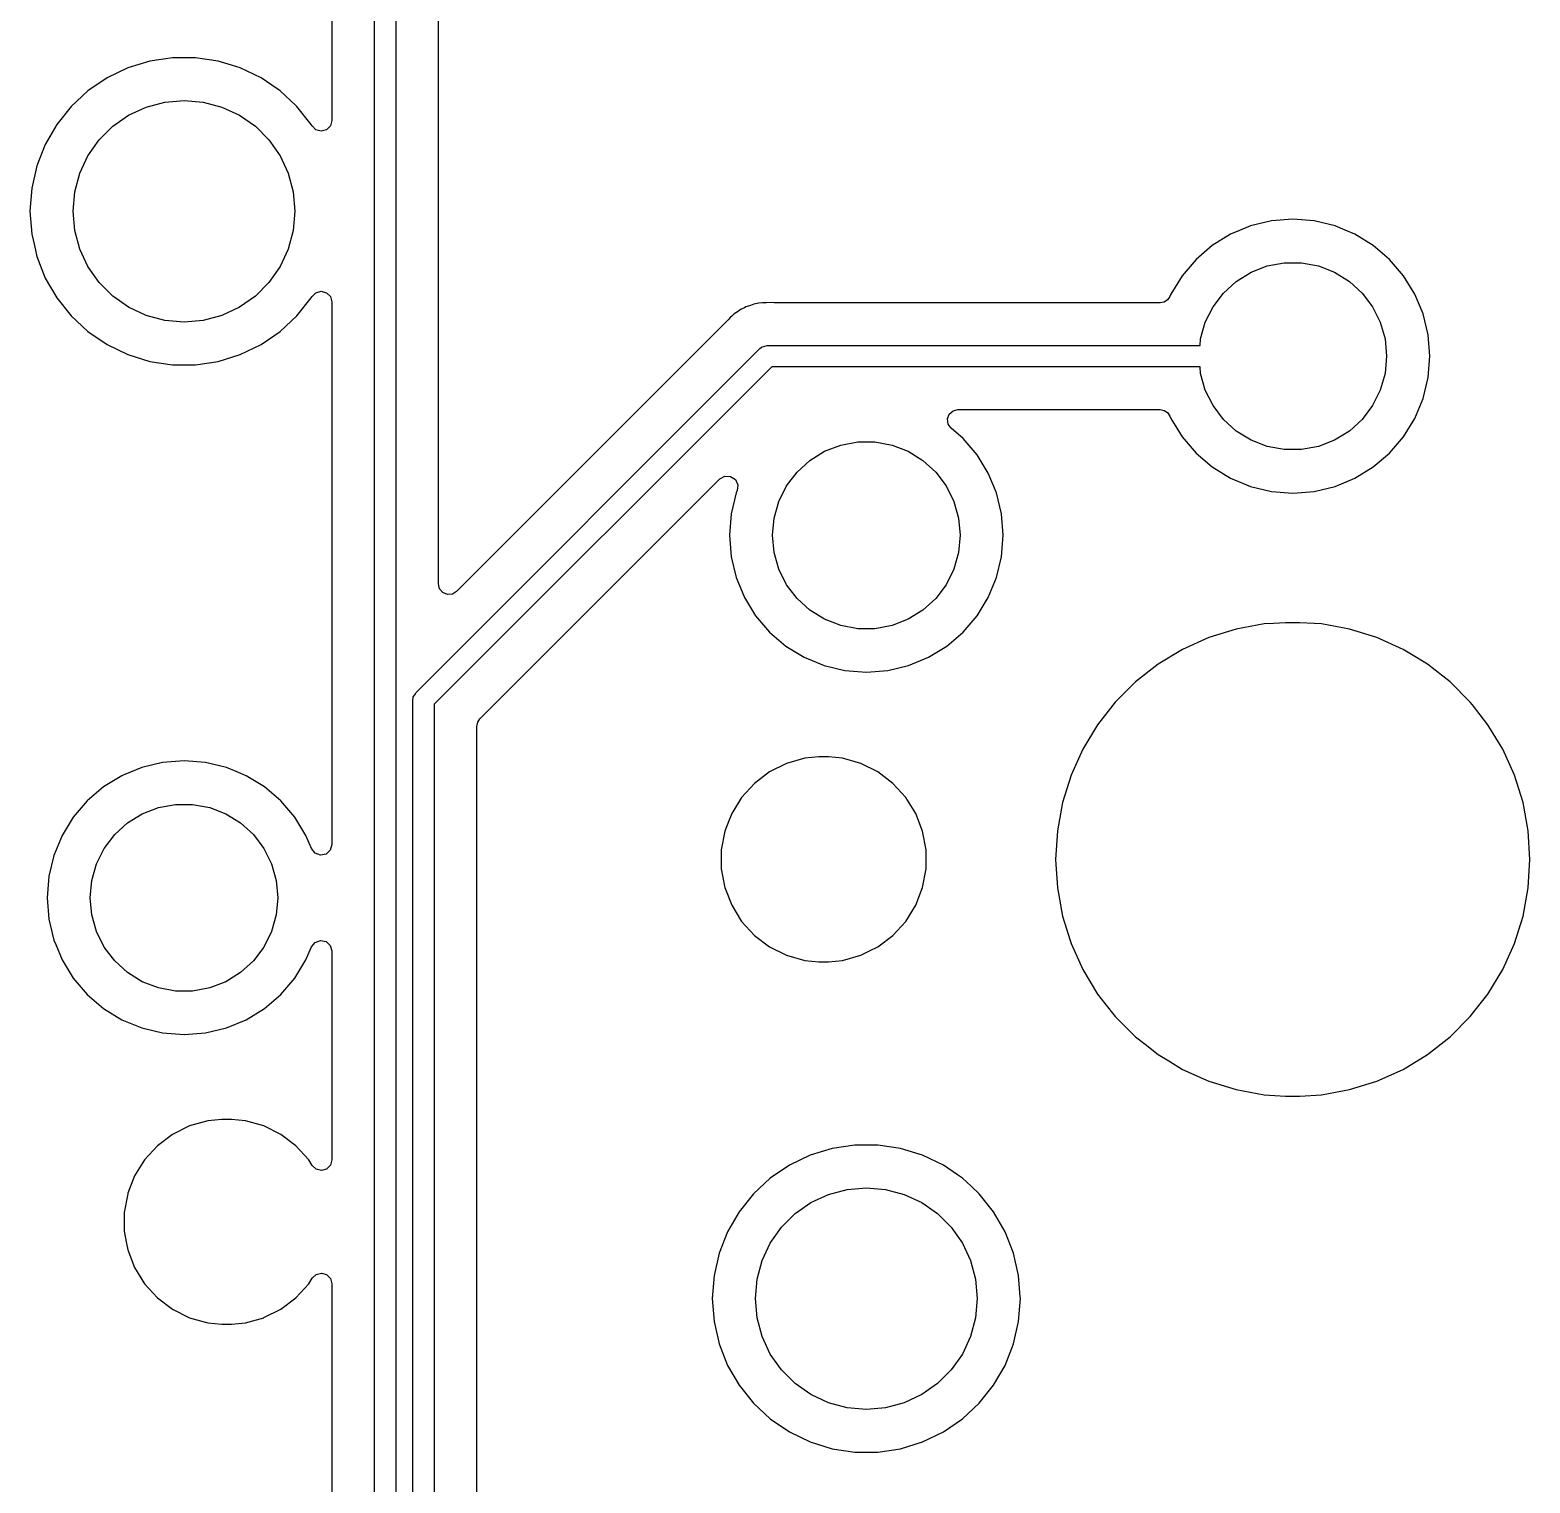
# Model space of a CAD drawing. Extents: x 79.4 to 173.9, y -124.3 to -35.
# Drawn here: x 109.59 to 127.17, y -67.82 to -50.78 of the extents above; entities that cross this region are included whole.
import ezdxf

# ---------------------------------------------------------------- set-up
doc = ezdxf.new("R2010")
doc.units = 0
doc.layers.add('BLACK', color=7, linetype='CONTINUOUS')

msp = doc.modelspace()

# ---------------------------------------------------------------- linework, layer by layer
at = {"layer": 'BLACK', "linetype": 'CONTINUOUS'}
for p, q in [((113.625, -97.8932), (113.625, -41.0668)), ((113.875, -41.1186), (113.875, -97.8415)), ((113.124, -48.4857), (113.124, -51.847)), ((114.375, -57.2805), (114.375, -48.66)), ((110.99, -51.1497), (110.732, -51.2293)), ((111.257, -51.1095), (110.99, -51.1497)), ((111.527, -51.1095), (111.257, -51.1095)), ((111.794, -51.1497), (111.527, -51.1095)), ((111.949, -51.1977), (111.794, -51.1497)), ((110.489, -51.3463), (110.266, -51.4984)), ((110.732, -51.2293), (110.489, -51.3463)), ((112.052, -51.2293), (111.949, -51.1977)), ((112.295, -51.3463), (112.052, -51.2293)), ((112.422, -51.4331), (112.295, -51.3463)), ((110.266, -51.4984), (110.068, -51.6819)), ((112.518, -51.4984), (112.422, -51.4331)), ((112.702, -51.6695), (112.518, -51.4984)), ((110.068, -51.6819), (109.9, -51.8929)), ((110.742, -51.7842), (110.947, -51.6884)), ((110.947, -51.6884), (111.166, -51.6297)), ((111.166, -51.6297), (111.392, -51.61)), ((111.392, -51.61), (111.618, -51.6297)), ((111.618, -51.6297), (111.837, -51.6884)), ((111.837, -51.6884), (112.042, -51.7842)), ((112.716, -51.6819), (112.702, -51.6695)), ((112.884, -51.8929), (112.716, -51.6819)), ((110.556, -51.9141), (110.742, -51.7842)), ((112.042, -51.7842), (112.228, -51.9141)), ((113.124, -51.847), (113.108, -51.909)), ((109.9, -51.8929), (109.765, -52.1266)), ((110.396, -52.0744), (110.556, -51.9141)), ((112.228, -51.9141), (112.388, -52.0744)), ((112.893, -51.909), (112.884, -51.8929)), ((112.884, -51.8929), (112.884, -51.8929)), ((112.938, -51.9544), (112.893, -51.909)), ((113, -51.971), (112.938, -51.9544)), ((113.062, -51.9544), (113, -51.971)), ((113.108, -51.909), (113.062, -51.9544)), ((109.765, -52.1266), (109.667, -52.3778)), ((110.266, -52.26), (110.396, -52.0744)), ((112.388, -52.0744), (112.518, -52.26)), ((109.667, -52.3778), (109.607, -52.6409)), ((110.17, -52.4654), (110.266, -52.26)), ((112.518, -52.26), (112.614, -52.4654)), ((110.112, -52.6843), (110.17, -52.4654)), ((112.614, -52.4654), (112.672, -52.6843)), ((109.607, -52.6409), (109.586, -52.91)), ((110.092, -52.91), (110.112, -52.6843)), ((112.672, -52.6843), (112.692, -52.91)), ((109.586, -52.91), (109.607, -53.1791)), ((110.112, -53.1357), (110.092, -52.91)), ((112.692, -52.91), (112.672, -53.1357)), ((123.896, -53.0831), (123.739, -53.1479)), ((124.141, -53.0243), (123.896, -53.0831)), ((124.392, -53.0046), (124.141, -53.0243)), ((124.643, -53.0243), (124.392, -53.0046)), ((124.888, -53.0831), (124.643, -53.0243)), ((125.004, -53.1313), (124.888, -53.0831)), ((109.607, -53.1791), (109.637, -53.3112)), ((110.17, -53.3546), (110.112, -53.1357)), ((112.672, -53.1357), (112.614, -53.3546)), ((123.663, -53.1795), (123.448, -53.3112)), ((123.67, -53.1768), (123.663, -53.1795)), ((123.739, -53.1479), (123.67, -53.1768)), ((125.121, -53.1795), (125.004, -53.1313)), ((125.336, -53.3112), (125.121, -53.1795)), ((109.637, -53.3112), (109.667, -53.4422)), ((109.667, -53.4422), (109.765, -53.6934)), ((110.266, -53.56), (110.17, -53.3546)), ((112.614, -53.3546), (112.518, -53.56)), ((123.448, -53.3112), (123.257, -53.4748)), ((125.527, -53.4748), (125.336, -53.3112)), ((110.396, -53.7456), (110.266, -53.56)), ((112.518, -53.56), (112.388, -53.7456)), ((123.257, -53.4748), (123.093, -53.6663)), ((123.729, -53.7322), (123.902, -53.6253)), ((123.902, -53.6253), (124.091, -53.552)), ((124.091, -53.552), (124.291, -53.5147)), ((124.291, -53.5147), (124.493, -53.5147)), ((124.493, -53.5147), (124.693, -53.552)), ((124.693, -53.552), (124.882, -53.6253)), ((124.882, -53.6253), (125.055, -53.7322)), ((125.691, -53.6663), (125.527, -53.4748)), ((109.765, -53.6934), (109.9, -53.9271)), ((110.556, -53.9059), (110.396, -53.7456)), ((112.388, -53.7456), (112.228, -53.9059)), ((123.093, -53.6663), (122.962, -53.8811)), ((123.579, -53.8689), (123.729, -53.7322)), ((125.055, -53.7322), (125.205, -53.8689)), ((125.822, -53.8811), (125.691, -53.6663)), ((109.9, -53.9271), (110.068, -54.1381)), ((110.742, -54.0358), (110.556, -53.9059)), ((112.228, -53.9059), (112.042, -54.0358)), ((112.716, -54.1381), (112.884, -53.9271)), ((112.884, -53.9271), (112.893, -53.911)), ((112.893, -53.911), (112.938, -53.8656)), ((112.938, -53.8656), (113, -53.849)), ((113, -53.849), (113.062, -53.8656)), ((113.062, -53.8656), (113.108, -53.911)), ((113.108, -53.911), (113.124, -53.973)), ((113.124, -53.973), (113.124, -60.3369)), ((118.131, -53.9873), (118.112, -53.9929)), ((118.175, -53.9859), (118.131, -53.9873)), ((118.187, -53.985), (118.175, -53.9859)), ((118.191, -53.9845), (118.187, -53.985)), ((118.218, -53.9845), (118.191, -53.9845)), ((118.222, -53.9844), (118.218, -53.9845)), ((118.292, -53.9822), (118.222, -53.9844)), ((118.313, -53.9845), (118.292, -53.9822)), ((122.836, -53.9845), (118.313, -53.9845)), ((122.883, -53.9751), (122.836, -53.9845)), ((122.924, -53.9482), (122.883, -53.9751)), ((122.95, -53.908), (122.924, -53.9482)), ((122.962, -53.8811), (122.95, -53.908)), ((123.457, -54.0309), (123.579, -53.8689)), ((125.205, -53.8689), (125.327, -54.0309)), ((125.919, -54.1139), (125.822, -53.8811)), ((110.068, -54.1381), (110.266, -54.3216)), ((110.947, -54.1316), (110.742, -54.0358)), ((111.166, -54.1902), (110.947, -54.1316)), ((111.837, -54.1316), (111.618, -54.1902)), ((112.042, -54.0358), (111.837, -54.1316)), ((112.518, -54.3216), (112.716, -54.1381)), ((117.798, -54.1504), (117.771, -54.1841)), ((117.815, -54.1386), (117.798, -54.1504)), ((117.829, -54.126), (117.815, -54.1386)), ((117.844, -54.1118), (117.829, -54.126)), ((117.881, -54.0896), (117.844, -54.1118)), ((117.891, -54.0832), (117.881, -54.0896)), ((117.926, -54.0575), (117.891, -54.0832)), ((117.945, -54.0501), (117.926, -54.0575)), ((117.962, -54.0416), (117.945, -54.0501)), ((117.98, -54.0314), (117.962, -54.0416)), ((118.022, -54.0192), (117.98, -54.0314)), ((117.98, -54.0314), (117.98, -54.0314)), ((118.033, -54.0154), (118.022, -54.0192)), ((118.073, -53.9993), (118.033, -54.0154)), ((118.093, -53.9968), (118.073, -53.9993)), ((118.112, -53.9929), (118.093, -53.9968)), ((123.366, -54.2126), (123.457, -54.0309)), ((125.327, -54.0309), (125.418, -54.2126)), ((125.978, -54.3589), (125.919, -54.1139)), ((110.266, -54.3216), (110.489, -54.4737)), ((111.392, -54.21), (111.166, -54.1902)), ((111.618, -54.1902), (111.392, -54.21)), ((112.295, -54.4737), (112.518, -54.3216)), ((117.763, -54.1927), (114.587, -57.3682)), ((117.771, -54.1841), (117.763, -54.1927)), ((123.311, -54.4079), (123.366, -54.2126)), ((125.418, -54.2126), (125.473, -54.4079)), ((110.489, -54.4737), (110.732, -54.5907)), ((112.052, -54.5907), (112.295, -54.4737)), ((118.142, -54.5216), (118.159, -54.5082)), ((118.159, -54.5082), (118.162, -54.5048)), ((118.162, -54.5048), (118.165, -54.5041)), ((118.165, -54.5041), (118.17, -54.5003)), ((118.17, -54.5003), (118.2, -54.4937)), ((118.2, -54.4937), (118.23, -54.485)), ((118.23, -54.485), (123.304, -54.485)), ((123.304, -54.485), (123.311, -54.4079)), ((125.473, -54.4079), (125.492, -54.61)), ((125.997, -54.61), (125.978, -54.3589)), ((110.732, -54.5907), (110.99, -54.6703)), ((110.99, -54.6703), (111.257, -54.7105)), ((111.527, -54.7105), (111.794, -54.6703)), ((111.794, -54.6703), (112.052, -54.5907)), ((114.112, -58.5516), (118.142, -54.5216)), ((125.492, -54.61), (125.473, -54.8121)), ((125.978, -54.8611), (125.997, -54.61)), ((111.257, -54.7105), (111.527, -54.7105)), ((118.282, -54.735), (114.325, -58.6918)), ((123.304, -54.735), (118.282, -54.735)), ((123.311, -54.8121), (123.304, -54.735)), ((123.366, -55.0074), (123.311, -54.8121)), ((125.473, -54.8121), (125.418, -55.0074)), ((125.919, -55.1061), (125.978, -54.8611)), ((123.457, -55.1891), (123.366, -55.0074)), ((125.418, -55.0074), (125.327, -55.1891)), ((123.579, -55.3511), (123.457, -55.1891)), ((125.327, -55.1891), (125.205, -55.3511)), ((125.822, -55.3389), (125.919, -55.1061)), ((120.343, -55.3459), (120.364, -55.2898)), ((120.351, -55.4051), (120.343, -55.3459)), ((120.364, -55.2898), (120.408, -55.2499)), ((120.408, -55.2499), (120.466, -55.2355)), ((120.466, -55.2355), (122.836, -55.2355)), ((122.836, -55.2355), (122.883, -55.2449)), ((122.883, -55.2449), (122.924, -55.2718)), ((122.924, -55.2718), (122.95, -55.312)), ((122.95, -55.312), (122.962, -55.3389)), ((122.962, -55.3389), (123.032, -55.4538)), ((123.729, -55.4878), (123.579, -55.3511)), ((125.205, -55.3511), (125.055, -55.4878)), ((125.691, -55.5537), (125.822, -55.3389)), ((120.386, -55.4538), (120.351, -55.4051)), ((120.527, -55.5748), (120.386, -55.4538)), ((120.691, -55.7663), (120.527, -55.5748)), ((123.032, -55.4538), (123.093, -55.5537)), ((123.093, -55.5537), (123.257, -55.7452)), ((123.902, -55.5947), (123.729, -55.4878)), ((125.055, -55.4878), (124.882, -55.5947)), ((125.527, -55.7452), (125.691, -55.5537)), ((118.729, -55.8322), (118.902, -55.7253)), ((118.902, -55.7253), (119.091, -55.652)), ((119.091, -55.652), (119.291, -55.6147)), ((119.291, -55.6147), (119.493, -55.6147)), ((119.493, -55.6147), (119.693, -55.652)), ((119.693, -55.652), (119.882, -55.7253)), ((119.882, -55.7253), (120.055, -55.8322)), ((123.257, -55.7452), (123.448, -55.9088)), ((124.091, -55.668), (123.902, -55.5947)), ((124.291, -55.7053), (124.091, -55.668)), ((124.493, -55.7053), (124.291, -55.7053)), ((124.693, -55.668), (124.493, -55.7053)), ((124.882, -55.5947), (124.693, -55.668)), ((125.336, -55.9088), (125.527, -55.7452)), ((118.579, -55.9689), (118.729, -55.8322)), ((120.055, -55.8322), (120.205, -55.9689)), ((120.822, -55.9811), (120.691, -55.7663)), ((123.448, -55.9088), (123.663, -56.0405)), ((125.121, -56.0405), (125.336, -55.9088)), ((116.264, -57.4608), (117.675, -56.0496)), ((117.675, -56.0496), (117.734, -56.0168)), ((117.734, -56.0168), (117.801, -56.0194)), ((117.801, -56.0194), (117.857, -56.0568)), ((117.857, -56.0568), (117.885, -56.1179)), ((118.457, -56.1309), (118.579, -55.9689)), ((120.205, -55.9689), (120.327, -56.1309)), ((120.919, -56.2139), (120.822, -55.9811)), ((123.663, -56.0405), (123.896, -56.1369)), ((124.888, -56.1369), (125.121, -56.0405)), ((117.865, -56.2139), (117.806, -56.4588)), ((117.877, -56.1848), (117.865, -56.2139)), ((117.885, -56.1179), (117.877, -56.1848)), ((118.366, -56.3126), (118.457, -56.1309)), ((120.327, -56.1309), (120.418, -56.3126)), ((120.978, -56.4589), (120.919, -56.2139)), ((123.896, -56.1369), (124.141, -56.1957)), ((124.141, -56.1957), (124.392, -56.2154)), ((124.392, -56.2154), (124.643, -56.1957)), ((124.643, -56.1957), (124.888, -56.1369)), ((118.311, -56.5079), (118.366, -56.3126)), ((120.418, -56.3126), (120.473, -56.5079)), ((117.806, -56.4588), (117.787, -56.71)), ((118.292, -56.71), (118.311, -56.5079)), ((120.473, -56.5079), (120.492, -56.71)), ((120.997, -56.71), (120.978, -56.4589)), ((117.787, -56.71), (117.806, -56.9611)), ((118.311, -56.9121), (118.292, -56.71)), ((120.492, -56.71), (120.473, -56.9121)), ((120.978, -56.9611), (120.997, -56.71)), ((120.997, -56.71), (120.997, -56.71)), ((117.806, -56.9611), (117.865, -57.2061)), ((118.366, -57.1074), (118.311, -56.9121)), ((120.473, -56.9121), (120.418, -57.1074)), ((120.919, -57.2061), (120.978, -56.9611)), ((118.457, -57.2891), (118.366, -57.1074)), ((120.418, -57.1074), (120.327, -57.2891)), ((114.389, -57.3368), (114.375, -57.2805)), ((117.865, -57.2061), (117.895, -57.2779)), ((117.895, -57.2779), (117.962, -57.4389)), ((118.579, -57.4511), (118.457, -57.2891)), ((120.327, -57.2891), (120.205, -57.4511)), ((120.822, -57.4389), (120.919, -57.2061)), ((114.427, -57.3809), (114.389, -57.3368)), ((114.48, -57.403), (114.427, -57.3809)), ((114.538, -57.3985), (114.48, -57.403)), ((114.587, -57.3682), (114.538, -57.3985)), ((114.862, -58.8628), (116.264, -57.4608)), ((117.962, -57.4389), (118.093, -57.6537)), ((118.729, -57.5878), (118.579, -57.4511)), ((120.205, -57.4511), (120.055, -57.5878)), ((120.691, -57.6537), (120.822, -57.4389)), ((118.093, -57.6537), (118.257, -57.8452)), ((118.902, -57.6947), (118.729, -57.5878)), ((120.055, -57.5878), (119.882, -57.6947)), ((120.527, -57.8452), (120.691, -57.6537)), ((118.257, -57.8452), (118.448, -58.0088)), ((119.091, -57.768), (118.902, -57.6947)), ((119.291, -57.8053), (119.091, -57.768)), ((119.493, -57.8053), (119.291, -57.8053)), ((119.693, -57.768), (119.493, -57.8053)), ((119.882, -57.6947), (119.693, -57.768)), ((120.336, -58.0088), (120.527, -57.8452)), ((123.727, -57.8102), (123.406, -57.9101)), ((124.057, -57.7497), (123.727, -57.8102)), ((124.165, -57.7432), (124.057, -57.7497)), ((124.308, -57.7345), (124.165, -57.7432)), ((124.476, -57.7345), (124.308, -57.7345)), ((124.643, -57.7446), (124.476, -57.7345)), ((124.727, -57.7497), (124.643, -57.7446)), ((125.057, -57.8102), (124.727, -57.7497)), ((125.378, -57.9101), (125.057, -57.8102)), ((118.448, -58.0088), (118.663, -58.1405)), ((120.121, -58.1405), (120.336, -58.0088)), ((123.406, -57.9101), (123.1, -58.0479)), ((125.684, -58.0479), (125.378, -57.9101)), ((125.378, -57.9101), (125.378, -57.9101)), ((125.378, -57.9101), (125.378, -57.9101)), ((118.663, -58.1405), (118.896, -58.2369)), ((119.888, -58.2369), (120.121, -58.1405)), ((123.1, -58.0479), (122.812, -58.2216)), ((125.766, -58.0972), (125.684, -58.0479)), ((125.972, -58.2216), (125.766, -58.0972)), ((118.896, -58.2369), (119.141, -58.2957)), ((119.141, -58.2957), (119.392, -58.3154)), ((119.392, -58.3154), (119.643, -58.2957)), ((119.643, -58.2957), (119.888, -58.2369)), ((122.812, -58.2216), (122.548, -58.4287)), ((126.15, -58.3618), (125.972, -58.2216)), ((126.236, -58.4287), (126.15, -58.3618)), ((114.097, -58.5788), (114.112, -58.5516)), ((122.548, -58.4287), (122.311, -58.6661)), ((126.473, -58.6661), (126.236, -58.4287)), ((114.075, -58.64), (114.078, -58.6179)), ((114.075, -97.7069), (114.075, -58.64)), ((114.078, -58.6134), (114.079, -58.611)), ((114.078, -58.6179), (114.078, -58.6134)), ((114.079, -58.611), (114.08, -58.6048)), ((114.08, -58.6048), (114.097, -58.5788)), ((114.325, -58.6918), (114.325, -97.6551)), ((122.311, -58.6661), (122.104, -58.9305)), ((126.499, -58.6988), (126.473, -58.6661)), ((126.68, -58.9305), (126.499, -58.6988)), ((114.825, -58.9505), (114.835, -58.903)), ((114.835, -58.903), (114.862, -58.8628)), ((114.825, -60.6212), (114.825, -58.9505)), ((122.104, -58.9305), (121.93, -59.2178)), ((126.692, -58.9505), (126.68, -58.9305)), ((126.854, -59.2178), (126.692, -58.9505)), ((121.93, -59.2178), (121.792, -59.524)), ((126.992, -59.524), (126.854, -59.2178)), ((110.896, -59.4331), (110.697, -59.5154)), ((111.141, -59.3743), (110.896, -59.4331)), ((111.392, -59.3546), (111.141, -59.3743)), ((111.643, -59.3743), (111.392, -59.3546)), ((111.888, -59.4331), (111.643, -59.3743)), ((112.004, -59.4813), (111.888, -59.4331)), ((118.456, -59.3858), (118.257, -59.4849)), ((118.67, -59.3249), (118.456, -59.3858)), ((118.836, -59.3095), (118.67, -59.3249)), ((118.948, -59.3095), (118.836, -59.3095)), ((118.836, -59.3095), (118.836, -59.3095)), ((119.114, -59.3249), (118.948, -59.3095)), ((118.948, -59.3095), (118.948, -59.3095)), ((119.328, -59.3858), (119.114, -59.3249)), ((119.527, -59.4849), (119.328, -59.3858)), ((110.663, -59.5295), (110.448, -59.6612)), ((110.677, -59.524), (110.663, -59.5295)), ((110.697, -59.5154), (110.677, -59.524)), ((112.121, -59.5295), (112.004, -59.4813)), ((112.336, -59.6612), (112.121, -59.5295)), ((118.08, -59.619), (117.93, -59.7834)), ((118.257, -59.4849), (118.08, -59.619)), ((119.704, -59.619), (119.527, -59.4849)), ((119.854, -59.7834), (119.704, -59.619)), ((121.792, -59.524), (121.692, -59.8446)), ((127.092, -59.8446), (126.992, -59.524)), ((110.448, -59.6612), (110.257, -59.8248)), ((112.527, -59.8248), (112.336, -59.6612)), ((117.93, -59.7834), (117.813, -59.9726)), ((119.971, -59.9726), (119.854, -59.7834)), ((110.257, -59.8248), (110.093, -60.0163)), ((110.902, -59.9753), (111.091, -59.902)), ((111.091, -59.902), (111.291, -59.8647)), ((111.291, -59.8647), (111.493, -59.8647)), ((111.493, -59.8647), (111.693, -59.902)), ((111.693, -59.902), (111.882, -59.9753)), ((112.691, -60.0163), (112.527, -59.8248)), ((121.692, -59.8446), (121.632, -60.1748)), ((127.152, -60.1748), (127.092, -59.8446)), ((110.093, -60.0163), (109.962, -60.2311)), ((110.579, -60.2189), (110.729, -60.0822)), ((110.729, -60.0822), (110.902, -59.9753)), ((111.882, -59.9753), (112.055, -60.0822)), ((112.055, -60.0822), (112.205, -60.2189)), ((112.822, -60.2311), (112.691, -60.0163)), ((117.779, -60.0594), (117.732, -60.1801)), ((117.813, -59.9726), (117.779, -60.0594)), ((120.052, -60.1801), (119.971, -59.9726)), ((119.971, -59.9726), (119.971, -59.9726)), ((109.962, -60.2311), (109.865, -60.4639)), ((110.457, -60.3809), (110.579, -60.2189)), ((112.205, -60.2189), (112.327, -60.3809)), ((112.859, -60.3182), (112.822, -60.2311)), ((112.886, -60.3844), (112.859, -60.3182)), ((117.732, -60.1801), (117.691, -60.3988)), ((120.093, -60.3988), (120.052, -60.1801)), ((121.632, -60.1748), (121.611, -60.51)), ((127.173, -60.51), (127.152, -60.1748)), ((109.865, -60.4639), (109.806, -60.7088)), ((110.366, -60.5626), (110.457, -60.3809)), ((112.327, -60.3809), (112.418, -60.5626)), ((112.928, -60.4372), (112.886, -60.3844)), ((112.991, -60.4605), (112.928, -60.4372)), ((113.057, -60.4474), (112.991, -60.4605)), ((113.106, -60.4017), (113.057, -60.4474)), ((113.124, -60.3369), (113.106, -60.4017)), ((117.691, -60.3988), (117.691, -60.6212)), ((120.093, -60.51), (120.093, -60.3988)), ((110.311, -60.7579), (110.366, -60.5626)), ((112.418, -60.5626), (112.473, -60.7579)), ((114.825, -65.66), (114.825, -60.6212)), ((117.691, -60.6212), (117.73, -60.8253)), ((120.052, -60.8399), (120.093, -60.6212)), ((120.093, -60.6212), (120.093, -60.51)), ((121.611, -60.51), (121.632, -60.8452)), ((127.152, -60.8452), (127.173, -60.51)), ((109.806, -60.7088), (109.787, -60.96)), ((110.292, -60.96), (110.311, -60.7579)), ((112.473, -60.7579), (112.492, -60.96)), ((117.73, -60.8253), (117.732, -60.8399)), ((117.732, -60.8399), (117.813, -61.0474)), ((119.971, -61.0474), (120.052, -60.8399)), ((121.632, -60.8452), (121.692, -61.1754)), ((127.092, -61.1754), (127.152, -60.8452)), ((109.787, -60.96), (109.806, -61.2111)), ((110.311, -61.1621), (110.292, -60.96)), ((112.492, -60.96), (112.473, -61.1621)), ((110.366, -61.3574), (110.311, -61.1621)), ((112.473, -61.1621), (112.418, -61.3574)), ((117.813, -61.0474), (117.93, -61.2366)), ((119.854, -61.2366), (119.971, -61.0474)), ((121.692, -61.1754), (121.781, -61.4595)), ((126.992, -61.496), (127.092, -61.1754)), ((109.806, -61.2111), (109.865, -61.4561)), ((110.457, -61.5391), (110.366, -61.3574)), ((112.418, -61.3574), (112.327, -61.5391)), ((117.93, -61.2366), (118.08, -61.401)), ((119.704, -61.401), (119.854, -61.2366)), ((109.865, -61.4561), (109.887, -61.5098)), ((109.887, -61.5098), (109.962, -61.6889)), ((110.579, -61.7011), (110.457, -61.5391)), ((112.327, -61.5391), (112.205, -61.7011)), ((112.822, -61.6889), (112.886, -61.5356)), ((112.886, -61.5356), (112.928, -61.4828)), ((112.928, -61.4828), (112.991, -61.4595)), ((112.991, -61.4595), (113.057, -61.4726)), ((113.057, -61.4726), (113.106, -61.5183)), ((113.106, -61.5183), (113.124, -61.5831)), ((118.08, -61.401), (118.257, -61.5351)), ((118.257, -61.5351), (118.456, -61.6342)), ((119.43, -61.5831), (119.527, -61.5351)), ((119.527, -61.5351), (119.704, -61.401)), ((121.781, -61.4595), (121.792, -61.496)), ((121.792, -61.496), (121.93, -61.8022)), ((126.854, -61.8022), (126.992, -61.496)), ((109.962, -61.6889), (110.093, -61.9037)), ((110.729, -61.8378), (110.579, -61.7011)), ((112.205, -61.7011), (112.055, -61.8378)), ((112.691, -61.9037), (112.822, -61.6889)), ((113.124, -61.5831), (113.124, -64.0343)), ((118.456, -61.6342), (118.67, -61.6951)), ((118.67, -61.6951), (118.836, -61.7105)), ((118.836, -61.7105), (118.836, -61.7105)), ((118.836, -61.7105), (118.948, -61.7105)), ((118.948, -61.7105), (119.114, -61.6951)), ((118.948, -61.7105), (118.948, -61.7105)), ((119.114, -61.6951), (119.328, -61.6342)), ((119.328, -61.6342), (119.43, -61.5831)), ((110.093, -61.9037), (110.257, -62.0952)), ((110.902, -61.9447), (110.729, -61.8378)), ((112.055, -61.8378), (111.882, -61.9447)), ((112.527, -62.0952), (112.691, -61.9037)), ((121.93, -61.8022), (121.93, -61.8022)), ((121.93, -61.8022), (122.104, -62.0895)), ((126.68, -62.0895), (126.854, -61.8022)), ((111.091, -62.018), (110.902, -61.9447)), ((111.291, -62.0553), (111.091, -62.018)), ((111.493, -62.0553), (111.291, -62.0553)), ((111.693, -62.018), (111.493, -62.0553)), ((111.882, -61.9447), (111.693, -62.018)), ((110.257, -62.0952), (110.448, -62.2588)), ((112.336, -62.2588), (112.527, -62.0952)), ((122.104, -62.0895), (122.19, -62.1997)), ((122.19, -62.1997), (122.311, -62.3539)), ((126.473, -62.3539), (126.68, -62.0895)), ((110.448, -62.2588), (110.663, -62.3905)), ((110.663, -62.3905), (110.896, -62.4869)), ((111.888, -62.4869), (112.121, -62.3905)), ((112.121, -62.3905), (112.336, -62.2588)), ((122.311, -62.3539), (122.548, -62.5913)), ((126.236, -62.5913), (126.473, -62.3539)), ((110.896, -62.4869), (111.141, -62.5457)), ((111.141, -62.5457), (111.392, -62.5654)), ((111.392, -62.5654), (111.643, -62.5457)), ((111.643, -62.5457), (111.888, -62.4869)), ((122.548, -62.5913), (122.66, -62.6787)), ((125.972, -62.7984), (126.236, -62.5913)), ((122.66, -62.6787), (122.812, -62.7984)), ((122.812, -62.7984), (122.937, -62.8736)), ((122.937, -62.8736), (123.1, -62.9721)), ((125.684, -62.9721), (125.972, -62.7984)), ((123.1, -62.9721), (123.406, -63.1099)), ((123.406, -63.1099), (123.727, -63.2098)), ((125.057, -63.2098), (125.378, -63.1099)), ((125.378, -63.1099), (125.684, -62.9721)), ((123.727, -63.2098), (124.057, -63.2703)), ((124.057, -63.2703), (124.308, -63.2855)), ((124.308, -63.2855), (124.476, -63.2855)), ((124.476, -63.2855), (124.727, -63.2703)), ((124.476, -63.2855), (124.476, -63.2855)), ((124.727, -63.2703), (125.057, -63.2098)), ((111.456, -63.6358), (111.257, -63.7349)), ((111.67, -63.5749), (111.456, -63.6358)), ((111.836, -63.5595), (111.67, -63.5749)), ((111.948, -63.5595), (111.836, -63.5595)), ((111.836, -63.5595), (111.836, -63.5595)), ((112.114, -63.5749), (111.948, -63.5595)), ((111.948, -63.5595), (111.948, -63.5595)), ((112.328, -63.6358), (112.114, -63.5749)), ((112.527, -63.7349), (112.328, -63.6358)), ((111.257, -63.7349), (111.08, -63.869)), ((112.704, -63.869), (112.527, -63.7349)), ((111.08, -63.869), (110.93, -64.0334)), ((112.854, -64.0334), (112.704, -63.869)), ((118.732, -63.9793), (118.489, -64.0963)), ((118.99, -63.8997), (118.732, -63.9793)), ((119.257, -63.8595), (118.99, -63.8997)), ((119.527, -63.8595), (119.257, -63.8595)), ((119.794, -63.8997), (119.527, -63.8595)), ((119.972, -63.9547), (119.794, -63.8997)), ((120.052, -63.9793), (119.972, -63.9547)), ((120.295, -64.0963), (120.052, -63.9793)), ((110.93, -64.0334), (110.813, -64.2226)), ((112.895, -64.0996), (112.854, -64.0334)), ((112.941, -64.1432), (112.895, -64.0996)), ((113.003, -64.1583), (112.941, -64.1432)), ((113.064, -64.1409), (113.003, -64.1583)), ((113.108, -64.0956), (113.064, -64.1409)), ((113.124, -64.0343), (113.108, -64.0956)), ((118.489, -64.0963), (118.266, -64.2484)), ((120.46, -64.2091), (120.295, -64.0963)), ((110.813, -64.2226), (110.734, -64.4248)), ((118.266, -64.2484), (118.068, -64.4319)), ((119.166, -64.3798), (119.392, -64.36)), ((119.392, -64.36), (119.618, -64.3798)), ((120.518, -64.2484), (120.46, -64.2091)), ((120.62, -64.3432), (120.518, -64.2484)), ((120.716, -64.4319), (120.62, -64.3432)), ((110.732, -64.4301), (110.691, -64.6488)), ((110.734, -64.4248), (110.732, -64.4301)), ((118.068, -64.4319), (117.9, -64.6429)), ((118.556, -64.6641), (118.742, -64.5342)), ((118.742, -64.5342), (118.947, -64.4384)), ((118.947, -64.4384), (119.166, -64.3798)), ((119.618, -64.3798), (119.837, -64.4384)), ((119.837, -64.4384), (120.042, -64.5342)), ((120.042, -64.5342), (120.228, -64.6641)), ((120.884, -64.6429), (120.716, -64.4319)), ((110.691, -64.6488), (110.691, -64.8712)), ((117.9, -64.6429), (117.765, -64.8766)), ((118.396, -64.8244), (118.556, -64.6641)), ((120.228, -64.6641), (120.388, -64.8244)), ((121.019, -64.8766), (120.884, -64.6429)), ((110.691, -64.8712), (110.718, -65.0145)), ((117.765, -64.8766), (117.667, -65.1278)), ((118.266, -65.01), (118.396, -64.8244)), ((120.388, -64.8244), (120.518, -65.01)), ((121.117, -65.1278), (121.019, -64.8766)), ((110.718, -65.0145), (110.732, -65.0899)), ((118.17, -65.2154), (118.266, -65.01)), ((120.518, -65.01), (120.614, -65.2154)), ((110.732, -65.0899), (110.813, -65.2974)), ((117.667, -65.1278), (117.607, -65.3909)), ((118.112, -65.4343), (118.17, -65.2154)), ((120.614, -65.2154), (120.672, -65.4343)), ((121.177, -65.3909), (121.117, -65.1278)), ((110.813, -65.2974), (110.93, -65.4866)), ((112.854, -65.4866), (112.895, -65.4204)), ((112.895, -65.4204), (112.941, -65.3768)), ((112.941, -65.3768), (113.003, -65.3617)), ((113.003, -65.3617), (113.064, -65.3791)), ((113.064, -65.3791), (113.108, -65.4244)), ((117.607, -65.3909), (117.586, -65.66)), ((121.196, -65.6407), (121.177, -65.3909)), ((121.177, -65.3909), (121.177, -65.3909)), ((110.93, -65.4866), (111.08, -65.651)), ((112.704, -65.651), (112.854, -65.4866)), ((113.108, -65.4244), (113.124, -65.4857)), ((113.124, -65.4857), (113.124, -68.847)), ((118.092, -65.66), (118.112, -65.4343)), ((120.672, -65.4343), (120.692, -65.66)), ((111.08, -65.651), (111.257, -65.7851)), ((112.527, -65.7851), (112.704, -65.651)), ((114.825, -70.9288), (114.825, -65.66)), ((117.586, -65.66), (117.607, -65.9291)), ((118.112, -65.8857), (118.092, -65.66)), ((120.692, -65.66), (120.672, -65.8857)), ((121.177, -65.9291), (121.198, -65.66)), ((121.198, -65.66), (121.196, -65.6407)), ((111.257, -65.7851), (111.456, -65.8842)), ((111.456, -65.8842), (111.67, -65.9451)), ((111.67, -65.9451), (111.836, -65.9605)), ((111.948, -65.9605), (112.114, -65.9451)), ((112.114, -65.9451), (112.328, -65.8842)), ((112.328, -65.8842), (112.329, -65.8834)), ((112.329, -65.8834), (112.527, -65.7851)), ((117.607, -65.9291), (117.667, -66.1922)), ((118.17, -66.1046), (118.112, -65.8857)), ((120.672, -65.8857), (120.614, -66.1046)), ((121.117, -66.1922), (121.177, -65.9291)), ((111.836, -65.9605), (111.836, -65.9605)), ((111.836, -65.9605), (111.948, -65.9605)), ((111.948, -65.9605), (111.948, -65.9605)), ((118.266, -66.31), (118.17, -66.1046)), ((120.614, -66.1046), (120.518, -66.31)), ((117.667, -66.1922), (117.667, -66.1922)), ((117.667, -66.1922), (117.765, -66.4434)), ((121.019, -66.4434), (121.117, -66.1922)), ((117.765, -66.4434), (117.9, -66.6771)), ((118.396, -66.4956), (118.266, -66.31)), ((120.518, -66.31), (120.388, -66.4956)), ((120.884, -66.6771), (121.019, -66.4434)), ((118.556, -66.6559), (118.396, -66.4956)), ((120.388, -66.4956), (120.228, -66.6559)), ((117.9, -66.6771), (118.068, -66.8881)), ((118.742, -66.7858), (118.556, -66.6559)), ((118.947, -66.8816), (118.742, -66.7858)), ((120.042, -66.7858), (119.837, -66.8816)), ((120.228, -66.6559), (120.042, -66.7858)), ((120.716, -66.8881), (120.884, -66.6771)), ((118.068, -66.8881), (118.266, -67.0716)), ((119.166, -66.9402), (118.947, -66.8816)), ((119.392, -66.96), (119.166, -66.9402)), ((119.618, -66.9402), (119.392, -66.96)), ((119.837, -66.8816), (119.618, -66.9402)), ((120.518, -67.0716), (120.716, -66.8881)), ((118.266, -67.0716), (118.489, -67.2237)), ((120.295, -67.2237), (120.518, -67.0716)), ((118.489, -67.2237), (118.732, -67.3407)), ((118.732, -67.3407), (118.99, -67.4203)), ((119.794, -67.4203), (120.052, -67.3407)), ((120.052, -67.3407), (120.295, -67.2237)), ((118.99, -67.4203), (119.257, -67.4605)), ((119.257, -67.4605), (119.527, -67.4605)), ((119.527, -67.4605), (119.794, -67.4203))]:
    msp.add_line(p, q, dxfattribs=at)

doc.saveas('drawing.dxf')
